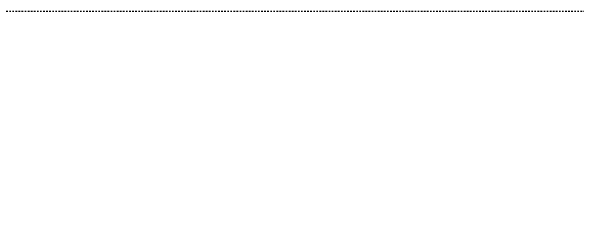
# Model space of a CAD drawing. Header units: metres. Extents: x 183920 to 185578, y 20757 to 21440.
# Drawn here: x 184272.74 to 184309.62, y 21026.73 to 21041.2 of the extents above; entities that cross this region are included whole.
import ezdxf

# ---------------------------------------------------------------- set-up
doc = ezdxf.new("R2010")
doc.units = ezdxf.units.M
doc.linetypes.add('Path offset', pattern=[0.022225, 0.00635, -0.003175, 0.00635, -0.003175, 0, -0.003175])
doc.layers.add('Zoning', color=7, linetype='Continuous', true_color=0x47d2e2)

msp = doc.modelspace()

# ---------------------------------------------------------------- linework, layer by layer
at = {"layer": 'Zoning', "linetype": 'Path offset'}
msp.add_lwpolyline([(184509.8871510413, 20788.87506204954), (184509.5545236203, 21010.69525130818), (184333.908734791, 21041.19555882676), (184235.3295923039, 21041.19555882386), (184235.3293761996, 20813.00077257849), (184509.8871510413, 20788.87506204954)], close=True, dxfattribs=at)

doc.saveas('drawing.dxf')
